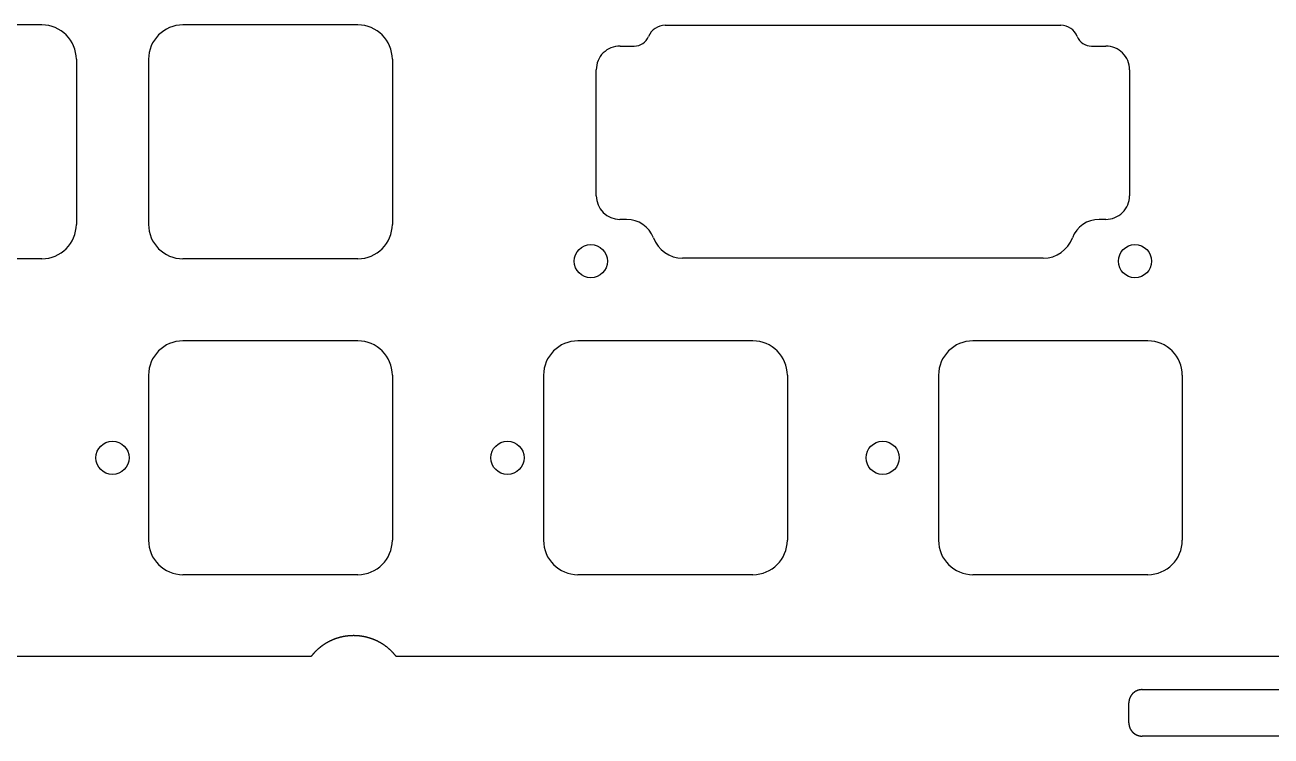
# Model space of a CAD drawing. Header units: millimetres. Extents: x -11 to 340, y -118 to 18.
# Drawn here: x 199.5 to 274.6, y -116.8 to -73.9 of the extents above; entities that cross this region are included whole.
import ezdxf

# ---------------------------------------------------------------- set-up
doc = ezdxf.new("R2010")
doc.units = ezdxf.units.MM
doc.header["$MEASUREMENT"] = 0
doc.layers.add('BLACK', color=7, linetype='CONTINUOUS')

msp = doc.modelspace()

# ---------------------------------------------------------------- linework, layer by layer
at = {"layer": 'BLACK', "linetype": 'Continuous'}
for p, q in [((200.5375, -73.9125), (189.9875, -73.9125)), ((219.5875, -73.9125), (209.0375, -73.9125)), ((238.103625, -73.9349), (261.958825, -73.9349)), ((238.103625, -73.934911), (238.103625, -73.9349)), ((235.392762, -75.18706), (236.246325, -75.18706)), ((236.246325, -75.187048), (236.246325, -75.18706)), ((263.816025, -75.18706), (264.681625, -75.18706)), ((202.6125, -75.9875), (202.6125, -85.9375)), ((202.612502, -75.9875), (202.6125, -75.9875)), ((206.9625, -75.9875), (206.9625, -85.9375)), ((221.6625, -75.9875), (221.6625, -85.9375)), ((221.662502, -75.9875), (221.6625, -75.9875)), ((233.955735, -84.21294), (233.955735, -76.6122)), ((266.106615, -76.61206), (266.106615, -84.2129)), ((235.784825, -85.63794), (235.380725, -85.63794)), ((264.669708, -85.63794), (264.277575, -85.63794)), ((200.5375, -88.0125), (189.9875, -88.0125)), ((219.5875, -88.0125), (209.0375, -88.0125)), ((260.906675, -87.97441), (239.155825, -87.97441)), ((219.5875, -92.9625), (209.037499, -92.9625)), ((243.4, -92.9625), (232.849999, -92.9625)), ((267.2125, -92.9625), (256.662499, -92.9625)), ((206.9625, -95.0375), (206.9625, -104.987501)), ((221.6625, -95.0375), (221.6625, -104.9875)), ((230.775, -95.0375), (230.775, -104.987501)), ((245.475, -95.0375), (245.475, -104.9875)), ((254.5875, -95.0375), (254.5875, -104.987501)), ((269.2875, -95.0375), (269.2875, -104.9875)), ((219.5875, -107.0625), (209.0375, -107.0625)), ((243.4, -107.0625), (232.85, -107.0625)), ((267.2125, -107.0625), (256.6625, -107.0625)), ((217.688993, -111.184133), (217.682042, -111.188222)), ((217.695956, -111.180062), (217.688993, -111.184133)), ((217.702926, -111.176009), (217.695956, -111.180062)), ((217.709907, -111.171973), (217.702926, -111.176009)), ((217.716895, -111.167956), (217.709907, -111.171973)), ((217.723894, -111.163956), (217.716895, -111.167956)), ((217.730901, -111.159974), (217.723894, -111.163956)), ((217.737918, -111.15601), (217.730901, -111.159974)), ((217.744942, -111.152064), (217.737918, -111.15601)), ((217.751978, -111.148135), (217.744942, -111.152064)), ((217.75902, -111.144226), (217.751978, -111.148135)), ((217.766074, -111.140333), (217.75902, -111.144226)), ((217.773134, -111.136459), (217.766074, -111.140333)), ((217.780205, -111.132602), (217.773134, -111.136459)), ((217.787283, -111.128764), (217.780205, -111.132602)), ((217.794372, -111.124943), (217.787283, -111.128764)), ((217.801467, -111.121141), (217.794372, -111.124943)), ((217.808574, -111.117356), (217.801467, -111.121141)), ((217.815687, -111.11359), (217.808574, -111.117356)), ((217.822811, -111.10984), (217.815687, -111.11359)), ((217.829941, -111.106111), (217.822811, -111.10984)), ((217.837082, -111.102398), (217.829941, -111.106111)), ((217.84423, -111.098704), (217.837082, -111.102398)), ((217.851388, -111.095027), (217.84423, -111.098704)), ((217.858553, -111.09137), (217.851388, -111.095027)), ((217.865729, -111.087729), (217.858553, -111.09137)), ((217.87291, -111.084108), (217.865729, -111.087729)), ((217.880103, -111.080503), (217.87291, -111.084108)), ((217.887301, -111.076918), (217.880103, -111.080503)), ((217.894511, -111.07335), (217.887301, -111.076918)), ((217.901726, -111.069802), (217.894511, -111.07335)), ((217.908952, -111.06627), (217.901726, -111.069802)), ((217.916184, -111.062758), (217.908952, -111.06627)), ((217.923427, -111.059263), (217.916184, -111.062758)), ((217.930676, -111.055787), (217.923427, -111.059263)), ((217.937935, -111.052328), (217.930676, -111.055787)), ((217.9452, -111.048889), (217.937935, -111.052328)), ((217.952475, -111.045467), (217.9452, -111.048889)), ((217.959757, -111.042064), (217.952475, -111.045467)), ((217.967048, -111.038679), (217.959757, -111.042064)), ((217.974346, -111.035313), (217.967048, -111.038679)), ((217.981653, -111.031964), (217.974346, -111.035313)), ((217.988967, -111.028634), (217.981653, -111.031964)), ((217.996291, -111.025322), (217.988967, -111.028634)), ((218.00362, -111.022029), (217.996291, -111.025322)), ((218.01096, -111.018754), (218.00362, -111.022029)), ((218.018305, -111.015498), (218.01096, -111.018754)), ((218.02566, -111.01226), (218.018305, -111.015498)), ((218.033021, -111.009041), (218.02566, -111.01226)), ((218.040392, -111.005839), (218.033021, -111.009041)), ((218.047768, -111.002657), (218.040392, -111.005839)), ((218.055154, -110.999492), (218.047768, -111.002657)), ((218.062546, -110.996347), (218.055154, -110.999492)), ((218.069947, -110.993219), (218.062546, -110.996347)), ((218.077354, -110.990111), (218.069947, -110.993219)), ((218.084771, -110.987021), (218.077354, -110.990111)), ((218.092193, -110.983949), (218.084771, -110.987021)), ((218.099624, -110.980896), (218.092193, -110.983949)), ((218.107061, -110.977862), (218.099624, -110.980896)), ((218.114508, -110.974846), (218.107061, -110.977862)), ((218.121959, -110.971849), (218.114508, -110.974846)), ((218.129421, -110.96887), (218.121959, -110.971849)), ((218.136887, -110.96591), (218.129421, -110.96887)), ((218.144363, -110.962968), (218.136887, -110.96591)), ((218.151844, -110.960046), (218.144363, -110.962968)), ((218.159334, -110.957141), (218.151844, -110.960046)), ((218.166829, -110.954256), (218.159334, -110.957141)), ((218.174334, -110.951389), (218.166829, -110.954256)), ((218.181844, -110.948542), (218.174334, -110.951389)), ((218.189362, -110.945712), (218.181844, -110.948542)), ((218.196886, -110.942902), (218.189362, -110.945712)), ((218.204419, -110.94011), (218.196886, -110.942902)), ((218.211956, -110.937337), (218.204419, -110.94011)), ((218.219503, -110.934582), (218.211956, -110.937337)), ((218.227054, -110.931847), (218.219503, -110.934582)), ((218.234615, -110.92913), (218.227054, -110.931847)), ((218.24218, -110.926433), (218.234615, -110.92913)), ((218.249754, -110.923753), (218.24218, -110.926433)), ((218.257332, -110.921094), (218.249754, -110.923753)), ((218.264919, -110.918452), (218.257332, -110.921094)), ((218.272511, -110.91583), (218.264919, -110.918452)), ((218.280112, -110.913226), (218.272511, -110.91583)), ((218.287717, -110.910642), (218.280112, -110.913226)), ((218.295331, -110.908076), (218.287717, -110.910642)), ((218.302949, -110.905529), (218.295331, -110.908076)), ((218.310576, -110.903001), (218.302949, -110.905529)), ((218.318207, -110.900492), (218.310576, -110.903001)), ((218.325846, -110.898002), (218.318207, -110.900492)), ((218.33349, -110.895531), (218.325846, -110.898002)), ((218.341142, -110.893079), (218.33349, -110.895531)), ((218.348798, -110.890646), (218.341142, -110.893079)), ((218.356463, -110.888232), (218.348798, -110.890646)), ((218.364131, -110.885838), (218.356463, -110.888232)), ((218.371808, -110.883461), (218.364131, -110.885838)), ((218.379489, -110.881105), (218.371808, -110.883461)), ((218.387178, -110.878767), (218.379489, -110.881105)), ((218.394871, -110.876449), (218.387178, -110.878767)), ((218.402573, -110.874149), (218.394871, -110.876449)), ((218.410278, -110.871869), (218.402573, -110.874149)), ((218.41799, -110.869607), (218.410278, -110.871869)), ((218.425707, -110.867365), (218.41799, -110.869607)), ((218.433432, -110.865142), (218.425707, -110.867365)), ((218.44116, -110.862938), (218.433432, -110.865142)), ((218.448896, -110.860753), (218.44116, -110.862938)), ((218.456636, -110.858588), (218.448896, -110.860753)), ((218.464383, -110.856441), (218.456636, -110.858588)), ((218.472134, -110.854315), (218.464383, -110.856441)), ((218.479893, -110.852206), (218.472134, -110.854315)), ((218.487655, -110.850118), (218.479893, -110.852206)), ((218.495425, -110.848048), (218.487655, -110.850118)), ((218.503198, -110.845998), (218.495425, -110.848048)), ((218.510978, -110.843967), (218.503198, -110.845998)), ((218.518762, -110.841956), (218.510978, -110.843967)), ((218.526553, -110.839963), (218.518762, -110.841956)), ((218.534348, -110.837991), (218.526553, -110.839963)), ((218.542149, -110.836037), (218.534348, -110.837991)), ((218.549954, -110.834103), (218.542149, -110.836037)), ((218.557766, -110.832187), (218.549954, -110.834103)), ((218.565581, -110.830292), (218.557766, -110.832187)), ((218.573403, -110.828416), (218.565581, -110.830292)), ((218.581228, -110.826559), (218.573403, -110.828416)), ((218.58906, -110.824721), (218.581228, -110.826559)), ((218.596895, -110.822903), (218.58906, -110.824721)), ((218.604737, -110.821104), (218.596895, -110.822903)), ((218.612582, -110.819325), (218.604737, -110.821104)), ((218.620433, -110.817565), (218.612582, -110.819325)), ((218.628287, -110.815825), (218.620433, -110.817565)), ((218.636148, -110.814104), (218.628287, -110.815825)), ((218.644011, -110.812403), (218.636148, -110.814104)), ((218.651881, -110.81072), (218.644011, -110.812403)), ((218.659754, -110.809058), (218.651881, -110.81072)), ((218.667633, -110.807415), (218.659754, -110.809058)), ((218.675515, -110.805792), (218.667633, -110.807415)), ((218.683403, -110.804187), (218.675515, -110.805792)), ((218.691293, -110.802603), (218.683403, -110.804187)), ((218.69919, -110.801038), (218.691293, -110.802603)), ((218.707089, -110.799493), (218.69919, -110.801038)), ((218.714994, -110.797967), (218.707089, -110.799493)), ((218.722902, -110.796461), (218.714994, -110.797967)), ((218.730815, -110.794974), (218.722902, -110.796461)), ((218.738731, -110.793507), (218.730815, -110.794974)), ((218.746653, -110.792059), (218.738731, -110.793507)), ((218.754577, -110.790632), (218.746653, -110.792059)), ((218.762506, -110.789223), (218.754577, -110.790632)), ((218.770438, -110.787835), (218.762506, -110.789223)), ((218.778375, -110.786466), (218.770438, -110.787835)), ((218.786315, -110.785117), (218.778375, -110.786466)), ((218.794259, -110.783787), (218.786315, -110.785117)), ((218.802206, -110.782477), (218.794259, -110.783787)), ((218.810158, -110.781186), (218.802206, -110.782477)), ((218.818113, -110.779916), (218.810158, -110.781186)), ((218.826072, -110.778665), (218.818113, -110.779916)), ((218.834033, -110.777434), (218.826072, -110.778665)), ((218.841999, -110.776222), (218.834033, -110.777434)), ((218.849968, -110.77503), (218.841999, -110.776222)), ((218.857941, -110.773858), (218.849968, -110.77503)), ((218.865916, -110.772706), (218.857941, -110.773858)), ((218.873895, -110.771573), (218.865916, -110.772706)), ((218.881877, -110.77046), (218.873895, -110.771573)), ((218.889863, -110.769367), (218.881877, -110.77046)), ((218.89785, -110.768294), (218.889863, -110.769367)), ((218.905843, -110.76724), (218.89785, -110.768294)), ((218.913837, -110.766207), (218.905843, -110.76724)), ((218.921835, -110.765193), (218.913837, -110.766207)), ((218.929834, -110.764198), (218.921835, -110.765193)), ((218.937838, -110.763224), (218.929834, -110.764198)), ((218.945844, -110.762269), (218.937838, -110.763224)), ((218.953854, -110.761335), (218.945844, -110.762269)), ((218.961865, -110.76042), (218.953854, -110.761335)), ((218.96988, -110.759525), (218.961865, -110.76042)), ((218.977896, -110.758649), (218.96988, -110.759525)), ((218.985916, -110.757794), (218.977896, -110.758649)), ((218.993937, -110.756958), (218.985916, -110.757794)), ((219.001962, -110.756143), (218.993937, -110.756958)), ((219.009989, -110.755347), (219.001962, -110.756143)), ((219.018019, -110.754571), (219.009989, -110.755347)), ((219.02605, -110.753815), (219.018019, -110.754571)), ((219.034084, -110.753078), (219.02605, -110.753815)), ((219.04212, -110.752362), (219.034084, -110.753078)), ((219.050159, -110.751666), (219.04212, -110.752362)), ((219.058198, -110.750989), (219.050159, -110.751666)), ((219.066241, -110.750333), (219.058198, -110.750989)), ((219.074285, -110.749696), (219.066241, -110.750333)), ((219.082332, -110.749079), (219.074285, -110.749696)), ((219.09038, -110.748482), (219.082332, -110.749079)), ((219.098431, -110.747905), (219.09038, -110.748482)), ((219.106482, -110.747348), (219.098431, -110.747905)), ((219.114536, -110.746811), (219.106482, -110.747348)), ((219.122591, -110.746294), (219.114536, -110.746811)), ((219.130649, -110.745797), (219.122591, -110.746294)), ((219.138707, -110.745319), (219.130649, -110.745797)), ((219.146767, -110.744862), (219.138707, -110.745319)), ((219.154828, -110.744425), (219.146767, -110.744862)), ((219.162892, -110.744007), (219.154828, -110.744425)), ((219.170956, -110.74361), (219.162892, -110.744007)), ((219.179022, -110.743232), (219.170956, -110.74361)), ((219.187089, -110.742875), (219.179022, -110.743232)), ((219.195157, -110.742537), (219.187089, -110.742875)), ((219.203226, -110.74222), (219.195157, -110.742537)), ((219.211297, -110.741922), (219.203226, -110.74222)), ((219.219368, -110.741644), (219.211297, -110.741922)), ((219.227441, -110.741387), (219.219368, -110.741644)), ((219.235514, -110.741149), (219.227441, -110.741387)), ((219.243589, -110.740931), (219.235514, -110.741149)), ((219.251664, -110.740734), (219.243589, -110.740931)), ((219.259741, -110.740556), (219.251664, -110.740734)), ((219.267817, -110.740398), (219.259741, -110.740556)), ((219.275895, -110.740261), (219.267817, -110.740398)), ((219.283972, -110.740143), (219.275895, -110.740261)), ((219.292051, -110.740045), (219.283972, -110.740143)), ((219.30013, -110.739968), (219.292051, -110.740045)), ((219.30821, -110.73991), (219.30013, -110.739968)), ((219.31629, -110.739872), (219.30821, -110.73991)), ((219.324371, -110.739854), (219.31629, -110.739872)), ((219.332451, -110.739857), (219.324371, -110.739854)), ((219.340532, -110.739879), (219.332451, -110.739857)), ((219.348613, -110.739921), (219.340532, -110.739879)), ((219.356695, -110.739984), (219.348613, -110.739921)), ((219.364776, -110.740066), (219.356695, -110.739984)), ((219.372857, -110.740168), (219.364776, -110.740066)), ((219.380938, -110.740291), (219.372857, -110.740168)), ((219.38902, -110.740433), (219.380938, -110.740291)), ((219.397101, -110.740595), (219.38902, -110.740433)), ((219.405182, -110.740778), (219.397101, -110.740595)), ((219.413262, -110.74098), (219.405182, -110.740778)), ((219.421343, -110.741202), (219.413262, -110.74098)), ((219.429423, -110.741445), (219.421343, -110.741202)), ((219.437503, -110.741707), (219.429423, -110.741445)), ((219.445582, -110.741989), (219.437503, -110.741707)), ((219.453661, -110.742292), (219.445582, -110.741989)), ((219.461738, -110.742614), (219.453661, -110.742292)), ((219.469816, -110.742956), (219.461738, -110.742614)), ((219.477892, -110.743319), (219.469816, -110.742956)), ((219.485969, -110.743701), (219.477892, -110.743319)), ((219.494044, -110.744103), (219.485969, -110.743701)), ((219.502118, -110.744526), (219.494044, -110.744103)), ((219.510191, -110.744968), (219.502118, -110.744526)), ((219.518264, -110.74543), (219.510191, -110.744968)), ((219.526335, -110.745912), (219.518264, -110.74543)), ((219.534406, -110.746415), (219.526335, -110.745912)), ((219.542475, -110.746937), (219.534406, -110.746415)), ((219.550543, -110.747479), (219.542475, -110.746937)), ((219.55861, -110.748041), (219.550543, -110.747479)), ((219.566675, -110.748623), (219.55861, -110.748041)), ((219.574739, -110.749225), (219.566675, -110.748623)), ((219.582802, -110.749847), (219.574739, -110.749225)), ((219.590863, -110.750489), (219.582802, -110.749847)), ((219.598923, -110.751151), (219.590863, -110.750489)), ((219.606981, -110.751833), (219.598923, -110.751151)), ((219.615038, -110.752534), (219.606981, -110.751833)), ((219.623093, -110.753256), (219.615038, -110.752534)), ((219.631146, -110.753998), (219.623093, -110.753256)), ((219.639197, -110.754759), (219.631146, -110.753998)), ((219.647247, -110.75554), (219.639197, -110.754759)), ((219.655294, -110.756342), (219.647247, -110.75554)), ((219.66334, -110.757163), (219.655294, -110.756342)), ((219.671384, -110.758004), (219.66334, -110.757163)), ((219.679425, -110.758865), (219.671384, -110.758004)), ((219.687465, -110.759746), (219.679425, -110.758865)), ((219.695502, -110.760647), (219.687465, -110.759746)), ((219.703537, -110.761568), (219.695502, -110.760647)), ((219.711569, -110.762508), (219.703537, -110.761568)), ((219.7196, -110.763469), (219.711569, -110.762508)), ((219.735653, -110.765449), (219.7196, -110.763469)), ((219.751696, -110.767509), (219.735653, -110.765449)), ((219.767729, -110.769648), (219.751696, -110.767509)), ((219.783751, -110.771866), (219.767729, -110.769648)), ((219.799762, -110.774163), (219.783751, -110.771866)), ((219.81576, -110.77654), (219.799762, -110.774163)), ((219.831746, -110.778995), (219.81576, -110.77654)), ((219.84772, -110.78153), (219.831746, -110.778995)), ((219.86368, -110.784144), (219.84772, -110.78153)), ((219.879627, -110.786836), (219.86368, -110.784144)), ((219.89556, -110.789607), (219.879627, -110.786836)), ((219.911478, -110.792457), (219.89556, -110.789607)), ((219.927382, -110.795385), (219.911478, -110.792457)), ((219.94327, -110.798392), (219.927382, -110.795385)), ((219.959142, -110.801477), (219.94327, -110.798392)), ((219.974998, -110.804641), (219.959142, -110.801477)), ((219.990838, -110.807883), (219.974998, -110.804641)), ((220.00666, -110.811203), (219.990838, -110.807883)), ((220.022465, -110.814601), (220.00666, -110.811203)), ((220.038252, -110.818077), (220.022465, -110.814601)), ((220.05402, -110.821631), (220.038252, -110.818077)), ((220.06977, -110.825262), (220.05402, -110.821631)), ((220.085501, -110.828972), (220.06977, -110.825262)), ((220.101211, -110.832758), (220.085501, -110.828972)), ((220.116902, -110.836623), (220.101211, -110.832758)), ((220.132573, -110.840564), (220.116902, -110.836623)), ((220.148222, -110.844583), (220.132573, -110.840564)), ((220.16385, -110.848679), (220.148222, -110.844583)), ((220.179456, -110.852852), (220.16385, -110.848679)), ((220.19504, -110.857102), (220.179456, -110.852852)), ((220.210602, -110.861428), (220.19504, -110.857102)), ((220.226141, -110.865831), (220.210602, -110.861428)), ((220.241656, -110.870311), (220.226141, -110.865831)), ((220.257147, -110.874867), (220.241656, -110.870311)), ((220.272614, -110.879499), (220.257147, -110.874867)), ((220.288057, -110.884207), (220.272614, -110.879499)), ((220.303474, -110.888992), (220.288057, -110.884207)), ((220.318866, -110.893852), (220.303474, -110.888992)), ((220.334233, -110.898788), (220.318866, -110.893852)), ((220.349573, -110.903799), (220.334233, -110.898788)), ((220.364886, -110.908886), (220.349573, -110.903799)), ((220.380172, -110.914048), (220.364886, -110.908886)), ((220.395431, -110.919285), (220.380172, -110.914048)), ((220.410662, -110.924598), (220.395431, -110.919285)), ((220.425865, -110.929985), (220.410662, -110.924598)), ((220.44104, -110.935447), (220.425865, -110.929985)), ((220.456185, -110.940983), (220.44104, -110.935447)), ((220.471301, -110.946594), (220.456185, -110.940983)), ((220.486388, -110.952279), (220.471301, -110.946594)), ((220.501444, -110.958038), (220.486388, -110.952279)), ((220.51647, -110.963872), (220.501444, -110.958038)), ((220.531464, -110.969779), (220.51647, -110.963872)), ((220.546428, -110.975759), (220.531464, -110.969779)), ((220.56136, -110.981813), (220.546428, -110.975759)), ((220.576261, -110.987941), (220.56136, -110.981813)), ((220.591128, -110.994142), (220.576261, -110.987941)), ((220.605964, -111.000415), (220.591128, -110.994142)), ((220.620766, -111.006762), (220.605964, -111.000415)), ((220.635534, -111.013181), (220.620766, -111.006762)), ((220.650269, -111.019673), (220.635534, -111.013181)), ((220.66497, -111.026237), (220.650269, -111.019673)), ((220.679637, -111.032873), (220.66497, -111.026237)), ((220.694269, -111.039581), (220.679637, -111.032873)), ((220.708865, -111.046362), (220.694269, -111.039581)), ((220.723426, -111.053213), (220.708865, -111.046362)), ((220.737951, -111.060137), (220.723426, -111.053213)), ((220.75244, -111.067131), (220.737951, -111.060137)), ((220.766893, -111.074197), (220.75244, -111.067131)), ((220.781309, -111.081334), (220.766893, -111.074197)), ((220.795687, -111.088542), (220.781309, -111.081334)), ((220.810029, -111.09582), (220.795687, -111.088542)), ((220.824332, -111.103169), (220.810029, -111.09582)), ((220.838597, -111.110588), (220.824332, -111.103169)), ((220.852824, -111.118077), (220.838597, -111.110588)), ((220.867012, -111.125637), (220.852824, -111.118077)), ((220.881161, -111.133266), (220.867012, -111.125637)), ((220.89527, -111.140964), (220.881161, -111.133266)), ((220.90934, -111.148732), (220.89527, -111.140964)), ((220.92337, -111.15657), (220.90934, -111.148732)), ((220.937359, -111.164476), (220.92337, -111.15657)), ((220.951308, -111.172451), (220.937359, -111.164476)), ((220.965216, -111.180495), (220.951308, -111.172451)), ((220.979083, -111.188608), (220.965216, -111.180495)), ((216.814185, -111.932212), (216.809087, -111.938458)), ((216.819298, -111.925977), (216.814185, -111.932212)), ((216.824426, -111.919756), (216.819298, -111.925977)), ((216.829569, -111.913546), (216.824426, -111.919756)), ((216.834728, -111.907351), (216.829569, -111.913546)), ((216.839903, -111.901167), (216.834728, -111.907351)), ((216.845092, -111.894997), (216.839903, -111.901167)), ((216.850298, -111.888839), (216.845092, -111.894997)), ((216.855518, -111.882695), (216.850298, -111.888839)), ((216.860753, -111.876563), (216.855518, -111.882695)), ((216.866004, -111.870445), (216.860753, -111.876563)), ((216.87127, -111.864339), (216.866004, -111.870445)), ((216.87655, -111.858247), (216.87127, -111.864339)), ((216.881847, -111.852167), (216.87655, -111.858247)), ((216.887158, -111.846101), (216.881847, -111.852167)), ((216.892484, -111.840048), (216.887158, -111.846101)), ((216.897825, -111.834009), (216.892484, -111.840048)), ((216.903181, -111.827982), (216.897825, -111.834009)), ((216.908552, -111.821969), (216.903181, -111.827982)), ((216.913938, -111.815969), (216.908552, -111.821969)), ((216.919338, -111.809983), (216.913938, -111.815969)), ((216.924754, -111.80401), (216.919338, -111.809983)), ((216.930184, -111.798051), (216.924754, -111.80401)), ((216.935629, -111.792104), (216.930184, -111.798051)), ((216.941089, -111.786172), (216.935629, -111.792104)), ((216.946564, -111.780253), (216.941089, -111.786172)), ((216.952053, -111.774348), (216.946564, -111.780253)), ((216.957557, -111.768456), (216.952053, -111.774348)), ((216.963075, -111.762578), (216.957557, -111.768456)), ((216.968608, -111.756714), (216.963075, -111.762578)), ((216.974155, -111.750864), (216.968608, -111.756714)), ((216.979717, -111.745027), (216.974155, -111.750864)), ((216.985294, -111.739204), (216.979717, -111.745027)), ((216.990885, -111.733395), (216.985294, -111.739204)), ((216.99649, -111.7276), (216.990885, -111.733395)), ((217.002109, -111.721819), (216.99649, -111.7276)), ((217.007743, -111.716052), (217.002109, -111.721819)), ((217.013391, -111.710298), (217.007743, -111.716052)), ((217.019054, -111.704559), (217.013391, -111.710298)), ((217.024731, -111.698834), (217.019054, -111.704559)), ((217.030421, -111.693123), (217.024731, -111.698834)), ((217.041845, -111.681744), (217.030421, -111.693123)), ((217.053326, -111.670421), (217.041845, -111.681744)), ((217.064862, -111.659155), (217.053326, -111.670421)), ((217.076454, -111.647947), (217.064862, -111.659155)), ((217.088101, -111.636797), (217.076454, -111.647947)), ((217.099804, -111.625704), (217.088101, -111.636797)), ((217.111561, -111.61467), (217.099804, -111.625704)), ((217.123373, -111.603694), (217.111561, -111.61467)), ((217.135239, -111.592777), (217.123373, -111.603694)), ((217.14716, -111.581919), (217.135239, -111.592777)), ((217.159133, -111.571121), (217.14716, -111.581919)), ((217.171161, -111.560382), (217.159133, -111.571121)), ((217.183241, -111.549703), (217.171161, -111.560382)), ((217.195374, -111.539083), (217.183241, -111.549703)), ((217.20756, -111.528525), (217.195374, -111.539083)), ((217.219798, -111.518027), (217.20756, -111.528525)), ((217.232087, -111.507589), (217.219798, -111.518027)), ((217.244429, -111.497213), (217.232087, -111.507589)), ((217.256821, -111.486898), (217.244429, -111.497213)), ((217.269265, -111.476645), (217.256821, -111.486898)), ((217.281759, -111.466454), (217.269265, -111.476645)), ((217.294304, -111.456325), (217.281759, -111.466454)), ((217.306899, -111.446258), (217.294304, -111.456325)), ((217.319543, -111.436254), (217.306899, -111.446258)), ((217.332237, -111.426313), (217.319543, -111.436254)), ((217.340279, -111.420067), (217.332237, -111.426313)), ((217.346729, -111.415086), (217.340279, -111.420067)), ((217.353188, -111.410123), (217.346729, -111.415086)), ((217.359659, -111.405176), (217.353188, -111.410123)), ((217.366139, -111.400248), (217.359659, -111.405176)), ((217.372631, -111.395335), (217.366139, -111.400248)), ((217.379131, -111.390442), (217.372631, -111.395335)), ((217.385644, -111.385564), (217.379131, -111.390442)), ((217.392165, -111.380705), (217.385644, -111.385564)), ((217.398698, -111.375861), (217.392165, -111.380705)), ((217.405239, -111.371037), (217.398698, -111.375861)), ((217.411793, -111.366228), (217.405239, -111.371037)), ((217.418355, -111.361438), (217.411793, -111.366228)), ((217.424929, -111.356664), (217.418355, -111.361438)), ((217.431512, -111.351908), (217.424929, -111.356664)), ((217.438106, -111.347169), (217.431512, -111.351908)), ((217.444709, -111.342448), (217.438106, -111.347169)), ((217.451324, -111.337744), (217.444709, -111.342448)), ((217.457947, -111.333058), (217.451324, -111.337744)), ((217.464582, -111.328388), (217.457947, -111.333058)), ((217.471225, -111.323736), (217.464582, -111.328388)), ((217.47788, -111.319101), (217.471225, -111.323736)), ((217.484543, -111.314485), (217.47788, -111.319101)), ((217.491218, -111.309885), (217.484543, -111.314485)), ((217.497901, -111.305303), (217.491218, -111.309885)), ((217.504596, -111.300738), (217.497901, -111.305303)), ((217.511299, -111.296191), (217.504596, -111.300738)), ((217.518014, -111.291661), (217.511299, -111.296191)), ((217.524736, -111.287149), (217.518014, -111.291661)), ((217.531471, -111.282654), (217.524736, -111.287149)), ((217.538213, -111.278177), (217.531471, -111.282654)), ((217.544967, -111.273717), (217.538213, -111.278177)), ((217.551729, -111.269275), (217.544967, -111.273717)), ((217.558502, -111.26485), (217.551729, -111.269275)), ((217.565283, -111.260444), (217.558502, -111.26485)), ((217.572076, -111.256054), (217.565283, -111.260444)), ((217.578877, -111.251682), (217.572076, -111.256054)), ((217.585689, -111.247327), (217.578877, -111.251682)), ((217.592508, -111.242991), (217.585689, -111.247327)), ((217.59934, -111.238672), (217.592508, -111.242991)), ((217.606179, -111.234371), (217.59934, -111.238672)), ((217.613029, -111.230086), (217.606179, -111.234371)), ((217.619887, -111.225821), (217.613029, -111.230086)), ((217.626756, -111.221572), (217.619887, -111.225821)), ((217.633633, -111.217342), (217.626756, -111.221572)), ((217.640522, -111.213128), (217.633633, -111.217342)), ((217.647417, -111.208933), (217.640522, -111.213128)), ((217.654324, -111.204755), (217.647417, -111.208933)), ((217.661239, -111.200596), (217.654324, -111.204755)), ((217.668164, -111.196453), (217.661239, -111.200596)), ((217.675097, -111.192329), (217.668164, -111.196453)), ((217.682042, -111.188222), (217.675097, -111.192329)), ((220.992908, -111.196788), (220.979083, -111.188608)), ((221.006692, -111.205037), (220.992908, -111.196788)), ((221.020433, -111.213354), (221.006692, -111.205037)), ((221.034132, -111.221739), (221.020433, -111.213354)), ((221.047789, -111.230192), (221.034132, -111.221739)), ((221.061402, -111.238712), (221.047789, -111.230192)), ((221.074973, -111.247299), (221.061402, -111.238712)), ((221.088499, -111.255953), (221.074973, -111.247299)), ((221.101982, -111.264674), (221.088499, -111.255953)), ((221.115421, -111.273462), (221.101982, -111.264674)), ((221.128816, -111.282317), (221.115421, -111.273462)), ((221.142166, -111.291238), (221.128816, -111.282317)), ((221.155472, -111.300225), (221.142166, -111.291238)), ((221.168732, -111.309278), (221.155472, -111.300225)), ((221.181947, -111.318397), (221.168732, -111.309278)), ((221.195116, -111.327582), (221.181947, -111.318397)), ((221.208239, -111.336832), (221.195116, -111.327582)), ((221.221317, -111.346147), (221.208239, -111.336832)), ((221.234348, -111.355528), (221.221317, -111.346147)), ((221.247332, -111.364974), (221.234348, -111.355528)), ((221.26027, -111.374484), (221.247332, -111.364974)), ((221.27316, -111.384059), (221.26027, -111.374484)), ((221.286003, -111.393699), (221.27316, -111.384059)), ((221.298799, -111.403402), (221.286003, -111.393699)), ((221.311546, -111.41317), (221.298799, -111.403402)), ((221.324246, -111.423002), (221.311546, -111.41317)), ((221.336897, -111.432897), (221.324246, -111.423002)), ((221.3495, -111.442856), (221.336897, -111.432897)), ((221.362054, -111.452879), (221.3495, -111.442856)), ((221.37456, -111.462965), (221.362054, -111.452879)), ((221.387016, -111.473113), (221.37456, -111.462965)), ((221.399422, -111.483325), (221.387016, -111.473113)), ((221.411779, -111.493599), (221.399422, -111.483325)), ((221.424087, -111.503936), (221.411779, -111.493599)), ((221.436344, -111.514336), (221.424087, -111.503936)), ((221.448551, -111.524797), (221.436344, -111.514336)), ((221.460707, -111.535321), (221.448551, -111.524797)), ((221.472813, -111.545906), (221.460707, -111.535321)), ((221.484868, -111.556554), (221.472813, -111.545906)), ((221.496872, -111.567262), (221.484868, -111.556554)), ((221.508825, -111.578033), (221.496872, -111.567262)), ((221.520726, -111.588864), (221.508825, -111.578033)), ((221.532575, -111.599757), (221.520726, -111.588864)), ((221.544373, -111.61071), (221.532575, -111.599757)), ((221.556118, -111.621724), (221.544373, -111.61071)), ((221.567812, -111.632799), (221.556118, -111.621724)), ((221.579453, -111.643935), (221.567812, -111.632799)), ((221.591041, -111.65513), (221.579453, -111.643935)), ((221.602576, -111.666386), (221.591041, -111.65513)), ((221.614059, -111.677702), (221.602576, -111.666386)), ((221.625488, -111.689077), (221.614059, -111.677702)), ((221.636864, -111.700513), (221.625488, -111.689077)), ((221.648186, -111.712008), (221.636864, -111.700513)), ((221.659454, -111.723562), (221.648186, -111.712008)), ((221.670669, -111.735175), (221.659454, -111.723562)), ((221.681829, -111.746848), (221.670669, -111.735175)), ((221.692936, -111.75858), (221.681829, -111.746848)), ((221.703988, -111.77037), (221.692936, -111.75858)), ((221.714985, -111.782219), (221.703988, -111.77037)), ((221.725927, -111.794127), (221.714985, -111.782219)), ((221.736815, -111.806093), (221.725927, -111.794127)), ((221.747647, -111.818117), (221.736815, -111.806093)), ((221.758424, -111.8302), (221.747647, -111.818117)), ((221.769146, -111.84234), (221.758424, -111.8302)), ((221.779812, -111.854538), (221.769146, -111.84234)), ((221.790423, -111.866794), (221.779812, -111.854538)), ((221.800977, -111.879108), (221.790423, -111.866794)), ((221.811476, -111.891479), (221.800977, -111.879108)), ((221.821918, -111.903907), (221.811476, -111.891479)), ((221.832303, -111.916393), (221.821918, -111.903907)), ((221.842633, -111.928935), (221.832303, -111.916393)), ((221.852905, -111.941535), (221.842633, -111.928935)), ((216.76605, -111.9925), (172.55625, -111.9925)), ((216.773842, -111.98254), (216.76605, -111.9925)), ((216.77883, -111.976205), (216.773842, -111.98254)), ((216.783834, -111.969883), (216.77883, -111.976205)), ((216.788853, -111.963573), (216.783834, -111.969883)), ((216.793888, -111.957275), (216.788853, -111.963573)), ((216.798939, -111.95099), (216.793888, -111.957275)), ((216.804005, -111.944718), (216.798939, -111.95099)), ((216.809087, -111.938458), (216.804005, -111.944718)), ((221.863121, -111.954191), (221.852905, -111.941535)), ((221.873279, -111.966904), (221.863121, -111.954191)), ((221.883381, -111.979674), (221.873279, -111.966904)), ((221.893425, -111.9925), (221.883381, -111.979674)), ((286.3125, -111.9925), (221.893425, -111.9925)), ((266.341398, -114.188008), (266.33534, -114.193266)), ((266.347508, -114.182811), (266.341398, -114.188008)), ((266.353668, -114.177676), (266.347508, -114.182811)), ((266.359878, -114.172603), (266.353668, -114.177676)), ((266.366138, -114.167593), (266.359878, -114.172603)), ((266.372446, -114.162647), (266.366138, -114.167593)), ((266.378803, -114.157765), (266.372446, -114.162647)), ((266.385206, -114.152947), (266.378803, -114.157765)), ((266.391657, -114.148194), (266.385206, -114.152947)), ((266.398153, -114.143507), (266.391657, -114.148194)), ((266.404694, -114.138885), (266.398153, -114.143507)), ((266.41128, -114.134331), (266.404694, -114.138885)), ((266.417909, -114.129843), (266.41128, -114.134331)), ((266.424582, -114.125422), (266.417909, -114.129843)), ((266.431297, -114.12107), (266.424582, -114.125422)), ((266.438054, -114.116785), (266.431297, -114.12107)), ((266.444851, -114.11257), (266.438054, -114.116785)), ((266.451689, -114.108423), (266.444851, -114.11257)), ((266.458566, -114.104346), (266.451689, -114.108423)), ((266.465482, -114.100339), (266.458566, -114.104346)), ((266.472436, -114.096402), (266.465482, -114.100339)), ((266.479427, -114.092536), (266.472436, -114.096402)), ((266.486455, -114.088741), (266.479427, -114.092536)), ((266.493519, -114.085017), (266.486455, -114.088741)), ((266.500618, -114.081366), (266.493519, -114.085017)), ((266.507752, -114.077786), (266.500618, -114.081366)), ((266.51492, -114.074278), (266.507752, -114.077786)), ((266.522121, -114.070844), (266.51492, -114.074278)), ((266.529354, -114.067482), (266.522121, -114.070844)), ((266.53662, -114.064194), (266.529354, -114.067482)), ((266.543916, -114.060979), (266.53662, -114.064194)), ((266.551243, -114.057838), (266.543916, -114.060979)), ((266.5586, -114.054772), (266.551243, -114.057838)), ((266.565986, -114.051779), (266.5586, -114.054772)), ((266.573401, -114.048862), (266.565986, -114.051779)), ((266.580844, -114.046019), (266.573401, -114.048862)), ((266.588314, -114.043251), (266.580844, -114.046019)), ((266.59581, -114.040559), (266.588314, -114.043251)), ((266.603333, -114.037942), (266.59581, -114.040559)), ((266.61088, -114.035401), (266.603333, -114.037942)), ((266.618453, -114.032936), (266.61088, -114.035401)), ((266.62605, -114.030547), (266.618453, -114.032936)), ((266.63367, -114.028235), (266.62605, -114.030547)), ((266.641314, -114.025999), (266.63367, -114.028235)), ((266.64898, -114.02384), (266.641314, -114.025999)), ((266.656667, -114.021757), (266.64898, -114.02384)), ((266.664376, -114.019752), (266.656667, -114.021757)), ((266.672106, -114.017824), (266.664376, -114.019752)), ((266.679856, -114.015973), (266.672106, -114.017824)), ((266.687625, -114.0142), (266.679856, -114.015973)), ((266.695414, -114.012504), (266.687625, -114.0142)), ((266.70322, -114.010886), (266.695414, -114.012504)), ((266.711045, -114.009346), (266.70322, -114.010886)), ((266.718888, -114.007884), (266.711045, -114.009346)), ((266.726747, -114.0065), (266.718888, -114.007884)), ((266.734623, -114.005194), (266.726747, -114.0065)), ((266.742515, -114.003967), (266.734623, -114.005194)), ((266.750422, -114.002818), (266.742515, -114.003967)), ((266.758345, -114.001748), (266.750422, -114.002818)), ((266.766282, -114.000756), (266.758345, -114.001748)), ((266.774233, -113.999843), (266.766282, -114.000756)), ((266.782197, -113.999009), (266.774233, -113.999843)), ((266.790175, -113.998254), (266.782197, -113.999009)), ((266.798166, -113.997578), (266.790175, -113.998254)), ((266.806169, -113.996982), (266.798166, -113.997578)), ((266.814184, -113.996464), (266.806169, -113.996982)), ((266.82221, -113.996026), (266.814184, -113.996464)), ((266.830248, -113.995667), (266.82221, -113.996026)), ((266.838296, -113.995388), (266.830248, -113.995667)), ((266.846354, -113.995189), (266.838296, -113.995388)), ((266.854422, -113.995069), (266.846354, -113.995189)), ((266.8625, -113.995029), (266.854422, -113.995069)), ((266.8625, -113.995029), (279.5625, -113.995029)), ((266.062514, -114.790256), (266.0625, -114.794301)), ((266.0625, -114.794301), (266.0625, -114.795029)), ((266.0625, -115.995029), (266.0625, -114.795029)), ((266.062548, -114.786215), (266.062514, -114.790256)), ((266.062601, -114.782174), (266.062548, -114.786215)), ((266.062675, -114.778138), (266.062601, -114.782174)), ((266.062768, -114.774102), (266.062675, -114.778138)), ((266.062882, -114.770071), (266.062768, -114.774102)), ((266.063015, -114.76604), (266.062882, -114.770071)), ((266.063169, -114.762014), (266.063015, -114.76604)), ((266.063342, -114.757988), (266.063169, -114.762014)), ((266.063536, -114.753968), (266.063342, -114.757988)), ((266.063749, -114.749948), (266.063536, -114.753968)), ((266.063982, -114.745933), (266.063749, -114.749948)), ((266.064235, -114.741918), (266.063982, -114.745933)), ((266.064508, -114.737909), (266.064235, -114.741918)), ((266.064801, -114.733901), (266.064508, -114.737909)), ((266.065113, -114.729898), (266.064801, -114.733901)), ((266.065446, -114.725895), (266.065113, -114.729898)), ((266.065798, -114.721899), (266.065446, -114.725895)), ((266.06617, -114.717903), (266.065798, -114.721899)), ((266.066562, -114.713912), (266.06617, -114.717903)), ((266.066974, -114.709923), (266.066562, -114.713912)), ((266.067405, -114.705939), (266.066974, -114.709923)), ((266.067856, -114.701957), (266.067405, -114.705939)), ((266.068327, -114.69798), (266.067856, -114.701957)), ((266.068818, -114.694004), (266.068327, -114.69798)), ((266.069328, -114.690035), (266.068818, -114.694004)), ((266.069858, -114.686066), (266.069328, -114.690035)), ((266.070408, -114.682104), (266.069858, -114.686066)), ((266.070978, -114.678143), (266.070408, -114.682104)), ((266.071567, -114.674189), (266.070978, -114.678143)), ((266.072176, -114.670235), (266.071567, -114.674189)), ((266.072804, -114.666289), (266.072176, -114.670235)), ((266.073453, -114.662344), (266.072804, -114.666289)), ((266.07412, -114.658405), (266.073453, -114.662344)), ((266.074808, -114.654468), (266.07412, -114.658405)), ((266.075515, -114.650538), (266.074808, -114.654468)), ((266.076242, -114.646609), (266.075515, -114.650538)), ((266.076987, -114.642688), (266.076242, -114.646609)), ((266.077753, -114.638768), (266.076987, -114.642688)), ((266.078538, -114.634855), (266.077753, -114.638768)), ((266.079343, -114.630945), (266.078538, -114.634855)), ((266.080167, -114.627041), (266.079343, -114.630945)), ((266.081011, -114.623139), (266.080167, -114.627041)), ((266.081874, -114.619245), (266.081011, -114.623139)), ((266.082757, -114.615353), (266.081874, -114.619245)), ((266.083659, -114.611469), (266.082757, -114.615353)), ((266.08458, -114.607587), (266.083659, -114.611469)), ((266.085521, -114.603712), (266.08458, -114.607587)), ((266.086481, -114.59984), (266.085521, -114.603712)), ((266.087461, -114.595976), (266.086481, -114.59984)), ((266.08846, -114.592114), (266.087461, -114.595976)), ((266.089478, -114.58826), (266.08846, -114.592114)), ((266.090515, -114.584409), (266.089478, -114.58826)), ((266.091572, -114.580566), (266.090515, -114.584409)), ((266.092648, -114.576726), (266.091572, -114.580566)), ((266.093743, -114.572894), (266.092648, -114.576726)), ((266.094858, -114.569065), (266.093743, -114.572894)), ((266.095991, -114.565244), (266.094858, -114.569065)), ((266.097144, -114.561427), (266.095991, -114.565244)), ((266.098316, -114.557618), (266.097144, -114.561427)), ((266.099507, -114.553813), (266.098316, -114.557618)), ((266.100717, -114.550016), (266.099507, -114.553813)), ((266.101947, -114.546222), (266.100717, -114.550016)), ((266.103195, -114.542438), (266.101947, -114.546222)), ((266.104462, -114.538657), (266.103195, -114.542438)), ((266.105748, -114.534884), (266.104462, -114.538657)), ((266.107054, -114.531116), (266.105748, -114.534884)), ((266.108378, -114.527357), (266.107054, -114.531116)), ((266.109721, -114.523602), (266.108378, -114.527357)), ((266.111083, -114.519856), (266.109721, -114.523602)), ((266.112464, -114.516114), (266.111083, -114.519856)), ((266.113864, -114.512381), (266.112464, -114.516114)), ((266.115282, -114.508654), (266.113864, -114.512381)), ((266.116719, -114.504935), (266.115282, -114.508654)), ((266.118176, -114.501221), (266.116719, -114.504935)), ((266.11965, -114.497516), (266.118176, -114.501221)), ((266.121144, -114.493817), (266.11965, -114.497516)), ((266.122656, -114.490126), (266.121144, -114.493817)), ((266.124187, -114.486441), (266.122656, -114.490126)), ((266.125736, -114.482766), (266.124187, -114.486441)), ((266.127304, -114.479096), (266.125736, -114.482766)), ((266.12889, -114.475436), (266.127304, -114.479096)), ((266.130495, -114.471781), (266.12889, -114.475436)), ((266.132118, -114.468136), (266.130495, -114.471781)), ((266.13376, -114.464497), (266.132118, -114.468136)), ((266.13542, -114.460868), (266.13376, -114.464497)), ((266.137098, -114.457245), (266.13542, -114.460868)), ((266.138795, -114.453632), (266.137098, -114.457245)), ((266.14051, -114.450026), (266.138795, -114.453632)), ((266.142243, -114.44643), (266.14051, -114.450026)), ((266.143995, -114.44284), (266.142243, -114.44643)), ((266.145764, -114.43926), (266.143995, -114.44284)), ((266.147552, -114.435687), (266.145764, -114.43926)), ((266.149357, -114.432125), (266.147552, -114.435687)), ((266.151181, -114.428569), (266.149357, -114.432125)), ((266.153022, -114.425024), (266.151181, -114.428569)), ((266.154882, -114.421487), (266.153022, -114.425024)), ((266.15676, -114.41796), (266.154882, -114.421487)), ((266.158655, -114.41444), (266.15676, -114.41796)), ((266.160568, -114.410931), (266.158655, -114.41444)), ((266.162499, -114.40743), (266.160568, -114.410931)), ((266.164448, -114.40394), (266.162499, -114.40743)), ((266.166414, -114.400457), (266.164448, -114.40394)), ((266.168398, -114.396986), (266.166414, -114.400457)), ((266.1704, -114.393523), (266.168398, -114.396986)), ((266.172418, -114.390071), (266.1704, -114.393523)), ((266.174455, -114.386627), (266.172418, -114.390071)), ((266.176509, -114.383194), (266.174455, -114.386627)), ((266.17858, -114.379771), (266.176509, -114.383194)), ((266.180668, -114.376358), (266.17858, -114.379771)), ((266.182775, -114.372954), (266.180668, -114.376358)), ((266.184897, -114.369562), (266.182775, -114.372954)), ((266.187038, -114.366179), (266.184897, -114.369562)), ((266.189195, -114.362807), (266.187038, -114.366179)), ((266.191369, -114.359445), (266.189195, -114.362807)), ((266.19356, -114.356095), (266.191369, -114.359445)), ((266.195769, -114.352754), (266.19356, -114.356095)), ((266.197994, -114.349425), (266.195769, -114.352754)), ((266.200236, -114.346105), (266.197994, -114.349425)), ((266.202495, -114.342798), (266.200236, -114.346105)), ((266.20477, -114.339501), (266.202495, -114.342798)), ((266.207062, -114.336215), (266.20477, -114.339501)), ((266.209371, -114.33294), (266.207062, -114.336215)), ((266.211696, -114.329678), (266.209371, -114.33294)), ((266.214038, -114.326425), (266.211696, -114.329678)), ((266.216396, -114.323185), (266.214038, -114.326425)), ((266.21877, -114.319956), (266.216396, -114.323185)), ((266.221161, -114.316739), (266.21877, -114.319956)), ((266.223568, -114.313534), (266.221161, -114.316739)), ((266.225991, -114.31034), (266.223568, -114.313534)), ((266.22843, -114.307158), (266.225991, -114.31034)), ((266.230885, -114.303989), (266.22843, -114.307158)), ((266.233356, -114.300831), (266.230885, -114.303989)), ((266.235843, -114.297686), (266.233356, -114.300831)), ((266.238346, -114.294552), (266.235843, -114.297686)), ((266.240864, -114.291432), (266.238346, -114.294552)), ((266.243399, -114.288323), (266.240864, -114.291432)), ((266.245948, -114.285227), (266.243399, -114.288323)), ((266.248514, -114.282144), (266.245948, -114.285227)), ((266.251094, -114.279073), (266.248514, -114.282144)), ((266.253691, -114.276015), (266.251094, -114.279073)), ((266.256302, -114.27297), (266.253691, -114.276015)), ((266.258929, -114.269938), (266.256302, -114.27297)), ((266.261571, -114.266919), (266.258929, -114.269938)), ((266.264228, -114.263913), (266.261571, -114.266919)), ((266.2669, -114.26092), (266.264228, -114.263913)), ((266.269587, -114.257941), (266.2669, -114.26092)), ((266.272289, -114.254975), (266.269587, -114.257941)), ((266.275006, -114.252022), (266.272289, -114.254975)), ((266.277738, -114.249083), (266.275006, -114.252022)), ((266.280484, -114.246158), (266.277738, -114.249083)), ((266.283244, -114.243246), (266.280484, -114.246158)), ((266.28602, -114.240348), (266.283244, -114.243246)), ((266.288809, -114.237464), (266.28602, -114.240348)), ((266.291613, -114.234593), (266.288809, -114.237464)), ((266.294432, -114.231737), (266.291613, -114.234593)), ((266.300111, -114.226067), (266.294432, -114.231737)), ((266.305846, -114.220454), (266.300111, -114.226067)), ((266.311636, -114.214899), (266.305846, -114.220454)), ((266.317482, -114.209401), (266.311636, -114.214899)), ((266.323381, -114.203963), (266.317482, -114.209401)), ((266.329334, -114.198584), (266.323381, -114.203963)), ((266.33534, -114.193266), (266.329334, -114.198584)), ((266.0625, -115.995029), (266.06254, -116.003107)), ((266.06254, -116.003107), (266.06266, -116.011175)), ((266.06266, -116.011175), (266.062859, -116.019233)), ((266.062859, -116.019233), (266.063138, -116.027282)), ((266.063138, -116.027282), (266.063497, -116.035319)), ((266.063497, -116.035319), (266.063935, -116.043345)), ((266.063935, -116.043345), (266.064453, -116.05136)), ((266.064453, -116.05136), (266.065049, -116.059363)), ((266.065049, -116.059363), (266.065725, -116.067354)), ((266.065725, -116.067354), (266.06648, -116.075332)), ((266.06648, -116.075332), (266.067314, -116.083296)), ((266.067314, -116.083296), (266.068227, -116.091247)), ((266.068227, -116.091247), (266.069219, -116.099184)), ((266.069219, -116.099184), (266.070289, -116.107107)), ((266.070289, -116.107107), (266.071438, -116.115014)), ((266.071438, -116.115014), (266.072665, -116.122906)), ((266.072665, -116.122906), (266.073971, -116.130782)), ((266.073971, -116.130782), (266.075355, -116.138641)), ((266.075355, -116.138641), (266.076817, -116.146484)), ((266.076817, -116.146484), (266.078357, -116.154309)), ((266.078357, -116.154309), (266.079975, -116.162116)), ((266.079975, -116.162116), (266.081671, -116.169904)), ((266.081671, -116.169904), (266.083444, -116.177674)), ((266.083444, -116.177674), (266.085295, -116.185423)), ((266.085295, -116.185423), (266.087223, -116.193153)), ((266.087223, -116.193153), (266.089228, -116.200862)), ((266.089228, -116.200862), (266.091311, -116.20855)), ((266.091311, -116.20855), (266.09347, -116.216215)), ((266.09347, -116.216215), (266.095706, -116.223859)), ((266.095706, -116.223859), (266.098018, -116.231479)), ((266.098018, -116.231479), (266.100407, -116.239076)), ((266.100407, -116.239076), (266.102872, -116.246649)), ((266.102872, -116.246649), (266.105413, -116.254197)), ((266.105413, -116.254197), (266.10803, -116.261719)), ((266.10803, -116.261719), (266.110722, -116.269216)), ((266.110722, -116.269216), (266.11349, -116.276686)), ((266.11349, -116.276686), (266.116333, -116.284128)), ((266.116333, -116.284128), (266.11925, -116.291543)), ((266.11925, -116.291543), (266.122243, -116.298929)), ((266.122243, -116.298929), (266.125309, -116.306286)), ((266.125309, -116.306286), (266.12845, -116.313613)), ((266.12845, -116.313613), (266.131665, -116.32091)), ((266.131665, -116.32091), (266.134953, -116.328175)), ((266.134953, -116.328175), (266.138315, -116.335408)), ((266.138315, -116.335408), (266.141749, -116.342609)), ((266.141749, -116.342609), (266.145257, -116.349777)), ((266.145257, -116.349777), (266.148837, -116.356911)), ((266.148837, -116.356911), (266.152488, -116.36401)), ((266.152488, -116.36401), (266.156212, -116.371074)), ((266.156212, -116.371074), (266.160007, -116.378102)), ((266.160007, -116.378102), (266.163873, -116.385094)), ((266.163873, -116.385094), (266.16781, -116.392048)), ((266.16781, -116.392048), (266.171817, -116.398964)), ((266.171817, -116.398964), (266.175894, -116.405841)), ((266.175894, -116.405841), (266.18004, -116.412678)), ((266.18004, -116.412678), (266.184256, -116.419476)), ((266.184256, -116.419476), (266.18854, -116.426232)), ((266.18854, -116.426232), (266.192893, -116.432947)), ((266.192893, -116.432947), (266.197314, -116.43962)), ((266.197314, -116.43962), (266.201801, -116.446249)), ((266.201801, -116.446249), (266.206356, -116.452835)), ((266.206356, -116.452835), (266.210978, -116.459376)), ((266.210978, -116.459376), (266.215665, -116.465873)), ((266.215665, -116.465873), (266.220418, -116.472323)), ((266.220418, -116.472323), (266.225236, -116.478726)), ((266.225236, -116.478726), (266.230118, -116.485083)), ((266.230118, -116.485083), (266.235064, -116.491391)), ((266.235064, -116.491391), (266.240074, -116.497651)), ((266.240074, -116.497651), (266.245147, -116.503861)), ((266.245147, -116.503861), (266.250282, -116.510021)), ((266.250282, -116.510021), (266.255478, -116.516131)), ((266.255478, -116.516131), (266.260736, -116.522189)), ((266.260736, -116.522189), (266.266055, -116.528195)), ((266.266055, -116.528195), (266.271434, -116.534148)), ((266.271434, -116.534148), (266.276872, -116.540047)), ((266.276872, -116.540047), (266.282369, -116.545893)), ((266.282369, -116.545893), (266.287925, -116.551683)), ((266.287925, -116.551683), (266.293538, -116.557418)), ((266.293538, -116.557418), (266.299208, -116.563097)), ((266.299208, -116.563097), (266.302064, -116.565916)), ((266.302064, -116.565916), (266.304934, -116.56872)), ((266.304934, -116.56872), (266.307818, -116.571509)), ((266.307818, -116.571509), (266.310717, -116.574285)), ((266.310717, -116.574285), (266.313628, -116.577045)), ((266.313628, -116.577045), (266.316554, -116.579792)), ((266.316554, -116.579792), (266.319493, -116.582523)), ((266.319493, -116.582523), (266.322446, -116.58524)), ((266.322446, -116.58524), (266.325412, -116.587942)), ((266.325412, -116.587942), (266.328391, -116.590629)), ((266.328391, -116.590629), (266.331384, -116.593301)), ((266.331384, -116.593301), (266.33439, -116.595958)), ((266.33439, -116.595958), (266.337409, -116.5986)), ((266.337409, -116.5986), (266.340441, -116.601227)), ((266.340441, -116.601227), (266.343486, -116.603838)), ((266.343486, -116.603838), (266.346544, -116.606435)), ((266.346544, -116.606435), (266.349614, -116.609015)), ((266.349614, -116.609015), (266.352698, -116.611581)), ((266.352698, -116.611581), (266.355794, -116.61413)), ((266.355794, -116.61413), (266.358902, -116.616665)), ((266.358902, -116.616665), (266.362023, -116.619183)), ((266.362023, -116.619183), (266.365156, -116.621686)), ((266.365156, -116.621686), (266.368302, -116.624173)), ((266.368302, -116.624173), (266.371459, -116.626644)), ((266.371459, -116.626644), (266.374629, -116.629099)), ((266.374629, -116.629099), (266.377811, -116.631538)), ((266.377811, -116.631538), (266.381004, -116.633961)), ((266.381004, -116.633961), (266.38421, -116.636368)), ((266.38421, -116.636368), (266.387427, -116.638759)), ((266.387427, -116.638759), (266.390656, -116.641133)), ((266.390656, -116.641133), (266.393896, -116.643491)), ((266.393896, -116.643491), (266.397148, -116.645833)), ((266.397148, -116.645833), (266.400411, -116.648158)), ((266.400411, -116.648158), (266.403686, -116.650467)), ((266.403686, -116.650467), (266.406971, -116.652759)), ((266.406971, -116.652759), (266.410269, -116.655035)), ((266.410269, -116.655035), (266.413576, -116.657293)), ((266.413576, -116.657293), (266.416895, -116.659535)), ((266.416895, -116.659535), (266.420224, -116.66176)), ((266.420224, -116.66176), (266.423565, -116.663969)), ((266.423565, -116.663969), (266.426916, -116.66616)), ((266.426916, -116.66616), (266.430278, -116.668334)), ((266.430278, -116.668334), (266.43365, -116.670491)), ((266.43365, -116.670491), (266.437033, -116.672632)), ((266.437033, -116.672632), (266.440425, -116.674754)), ((266.440425, -116.674754), (266.443829, -116.676861)), ((266.443829, -116.676861), (266.447241, -116.678949)), ((266.447241, -116.678949), (266.450665, -116.68102)), ((266.450665, -116.68102), (266.454098, -116.683074)), ((266.454098, -116.683074), (266.457541, -116.685111)), ((266.457541, -116.685111), (266.460993, -116.687129)), ((266.460993, -116.687129), (266.464457, -116.689131)), ((266.464457, -116.689131), (266.467928, -116.691115)), ((266.467928, -116.691115), (266.47141, -116.693081)), ((266.47141, -116.693081), (266.474901, -116.69503)), ((266.474901, -116.69503), (266.478402, -116.696961)), ((266.478402, -116.696961), (266.481911, -116.698874)), ((266.481911, -116.698874), (266.48543, -116.700769)), ((266.48543, -116.700769), (266.488957, -116.702647)), ((266.488957, -116.702647), (266.492495, -116.704507)), ((266.492495, -116.704507), (266.49604, -116.706348)), ((266.49604, -116.706348), (266.499595, -116.708172)), ((266.499595, -116.708172), (266.503158, -116.709977)), ((266.503158, -116.709977), (266.506731, -116.711765)), ((266.506731, -116.711765), (266.51031, -116.713534)), ((266.51031, -116.713534), (266.5139, -116.715286)), ((266.5139, -116.715286), (266.517497, -116.717019)), ((266.517497, -116.717019), (266.521103, -116.718734)), ((266.521103, -116.718734), (266.524716, -116.720431)), ((266.524716, -116.720431), (266.528339, -116.722109)), ((266.528339, -116.722109), (266.531968, -116.723769)), ((266.531968, -116.723769), (266.535607, -116.725411)), ((266.535607, -116.725411), (266.539252, -116.727034)), ((266.539252, -116.727034), (266.542906, -116.728639)), ((266.542906, -116.728639), (266.546567, -116.730225)), ((266.546567, -116.730225), (266.550236, -116.731793)), ((266.550236, -116.731793), (266.553912, -116.733342)), ((266.553912, -116.733342), (266.557597, -116.734873)), ((266.557597, -116.734873), (266.561287, -116.736385)), ((266.561287, -116.736385), (266.564987, -116.737879)), ((266.564987, -116.737879), (266.568691, -116.739353)), ((266.568691, -116.739353), (266.572405, -116.74081)), ((266.572405, -116.74081), (266.576124, -116.742247)), ((266.576124, -116.742247), (266.579852, -116.743665)), ((266.579852, -116.743665), (266.583585, -116.745065)), ((266.583585, -116.745065), (266.587326, -116.746446)), ((266.587326, -116.746446), (266.591073, -116.747808)), ((266.591073, -116.747808), (266.594828, -116.749151)), ((266.594828, -116.749151), (266.598587, -116.750475)), ((266.598587, -116.750475), (266.602355, -116.751781)), ((266.602355, -116.751781), (266.606127, -116.753067)), ((266.606127, -116.753067), (266.609908, -116.754334)), ((266.609908, -116.754334), (266.613693, -116.755582)), ((266.613693, -116.755582), (266.617486, -116.756812)), ((266.617486, -116.756812), (266.621283, -116.758022)), ((266.621283, -116.758022), (266.625089, -116.759213)), ((266.625089, -116.759213), (266.628898, -116.760385)), ((266.628898, -116.760385), (266.632715, -116.761538)), ((266.632715, -116.761538), (266.636536, -116.762671)), ((266.636536, -116.762671), (266.640365, -116.763786)), ((266.640365, -116.763786), (266.644197, -116.764881)), ((266.644197, -116.764881), (266.648037, -116.765957)), ((266.648037, -116.765957), (266.65188, -116.767014)), ((266.65188, -116.767014), (266.655731, -116.768051)), ((266.655731, -116.768051), (266.659585, -116.769069)), ((266.659585, -116.769069), (266.663446, -116.770068)), ((266.663446, -116.770068), (266.667311, -116.771048)), ((266.667311, -116.771048), (266.671183, -116.772008)), ((266.671183, -116.772008), (266.675057, -116.772949)), ((266.675057, -116.772949), (266.678939, -116.77387)), ((266.678939, -116.77387), (266.682824, -116.774772)), ((266.682824, -116.774772), (266.686716, -116.775655)), ((266.686716, -116.775655), (266.69061, -116.776518)), ((266.69061, -116.776518), (266.694512, -116.777362)), ((266.694512, -116.777362), (266.698415, -116.778186)), ((266.698415, -116.778186), (266.702326, -116.778991)), ((266.702326, -116.778991), (266.706239, -116.779776)), ((266.706239, -116.779776), (266.710158, -116.780542)), ((266.710158, -116.780542), (266.71408, -116.781287)), ((266.71408, -116.781287), (266.718008, -116.782014)), ((266.718008, -116.782014), (266.721939, -116.782721)), ((266.721939, -116.782721), (266.725876, -116.783409)), ((266.725876, -116.783409), (266.729814, -116.784076)), ((266.729814, -116.784076), (266.733759, -116.784725)), ((266.733759, -116.784725), (266.737706, -116.785353)), ((266.737706, -116.785353), (266.741659, -116.785962)), ((266.741659, -116.785962), (266.745614, -116.786551)), ((266.745614, -116.786551), (266.749575, -116.787121)), ((266.749575, -116.787121), (266.753537, -116.787671)), ((266.753537, -116.787671), (266.757505, -116.788201)), ((266.757505, -116.788201), (266.761475, -116.788711)), ((266.761475, -116.788711), (266.765451, -116.789202)), ((266.765451, -116.789202), (266.769427, -116.789673)), ((266.769427, -116.789673), (266.77341, -116.790124)), ((266.77341, -116.790124), (266.777394, -116.790555)), ((266.777394, -116.790555), (266.781383, -116.790967)), ((266.781383, -116.790967), (266.785373, -116.791359)), ((266.785373, -116.791359), (266.789369, -116.791731)), ((266.789369, -116.791731), (266.793366, -116.792083)), ((266.793366, -116.792083), (266.797369, -116.792416)), ((266.797369, -116.792416), (266.801372, -116.792728)), ((266.801372, -116.792728), (266.80538, -116.793021)), ((266.80538, -116.793021), (266.809389, -116.793294)), ((266.809389, -116.793294), (266.813404, -116.793547)), ((266.813404, -116.793547), (266.817419, -116.79378)), ((266.817419, -116.79378), (266.821439, -116.793993)), ((266.821439, -116.793993), (266.825459, -116.794187)), ((266.825459, -116.794187), (266.829485, -116.79436)), ((266.829485, -116.79436), (266.833511, -116.794514)), ((266.833511, -116.794514), (266.837542, -116.794647)), ((266.837542, -116.794647), (266.841573, -116.794761)), ((266.841573, -116.794761), (266.845609, -116.794854)), ((266.845609, -116.794854), (266.849645, -116.794928)), ((266.849645, -116.794928), (266.853686, -116.794981)), ((266.853686, -116.794981), (266.857727, -116.795015)), ((266.857727, -116.795015), (266.861772, -116.795029)), ((266.861772, -116.795029), (266.8625, -116.795029)), ((279.5625, -116.795029), (266.8625, -116.795029))]:
    msp.add_line(p, q, dxfattribs=at)
at = {"layer": 'BLACK'}
for centre in [(233.63125, -88.1625), (266.43125, -88.1625), (204.787499, -100.0125), (228.599999, -100.0125), (251.221874, -100.0125)]:
    msp.add_circle(centre, 1, dxfattribs=at)
for centre, radius, start, end in [((200.5375, -75.9875), 2.075, 0, 90), ((209.0375, -75.9875), 2.075, 90, 180), ((219.5875, -75.9875), 2.075, 0, 90), ((238.103524, -75.009851), 1.07494, 89.99461656, 157.97750247), ((261.95879, -75.00989), 1.07499, 22.02370504, 89.99813454), ((236.246374, -74.258671), 0.928376, 269.99697591, 337.97782841), ((263.81605, -74.2586), 0.92846, 202.02452102, 269.99845724), ((235.380817, -76.612092), 1.425082, 89.51974267, 180.00434217), ((264.68165, -76.612), 1.42494, 359.99758749, 90.00100523), ((235.380736, -84.212939), 1.425001, 180.00004021, 269.99955772), ((264.68149, -84.21286), 1.425125, 269.52631186, 359.99839184), ((235.784801, -87.362848), 1.724908, 20.54547839, 89.9992028), ((264.27758, -87.36288), 1.724936, 90.00016608, 159.45408213), ((200.5375, -85.9375), 2.075, 270, 0), ((209.0375, -85.9375), 2.075, 180, 270), ((219.5875, -85.9375), 2.075, 270, 0), ((239.155712, -86.099415), 1.874995, 200.54692151, 270.00345303), ((260.90659, -86.09933), 1.875082, 270.0025973, 339.45098232), ((209.037504, -95.037504), 2.075004, 90.00013806, 179.99988955), ((219.5875, -95.0375), 2.075, 0, 90), ((232.850004, -95.037504), 2.075004, 90.00013806, 179.99988955), ((243.4, -95.0375), 2.075, 0, 90), ((256.662504, -95.037504), 2.075004, 90.00013806, 179.99988955), ((267.2125, -95.0375), 2.075, 0, 90), ((209.037502, -104.987498), 2.075002, 180.00008284, 269.99994478), ((219.5875, -104.9875), 2.075, 270, 0), ((232.850002, -104.987498), 2.075002, 180.00008284, 269.99994478), ((243.4, -104.9875), 2.075, 270, 0), ((256.662502, -104.987498), 2.075002, 180.00008284, 269.99994478), ((267.2125, -104.9875), 2.075, 270, 0)]:
    msp.add_arc(centre, radius, start, end, dxfattribs=at)

doc.saveas('drawing.dxf')
